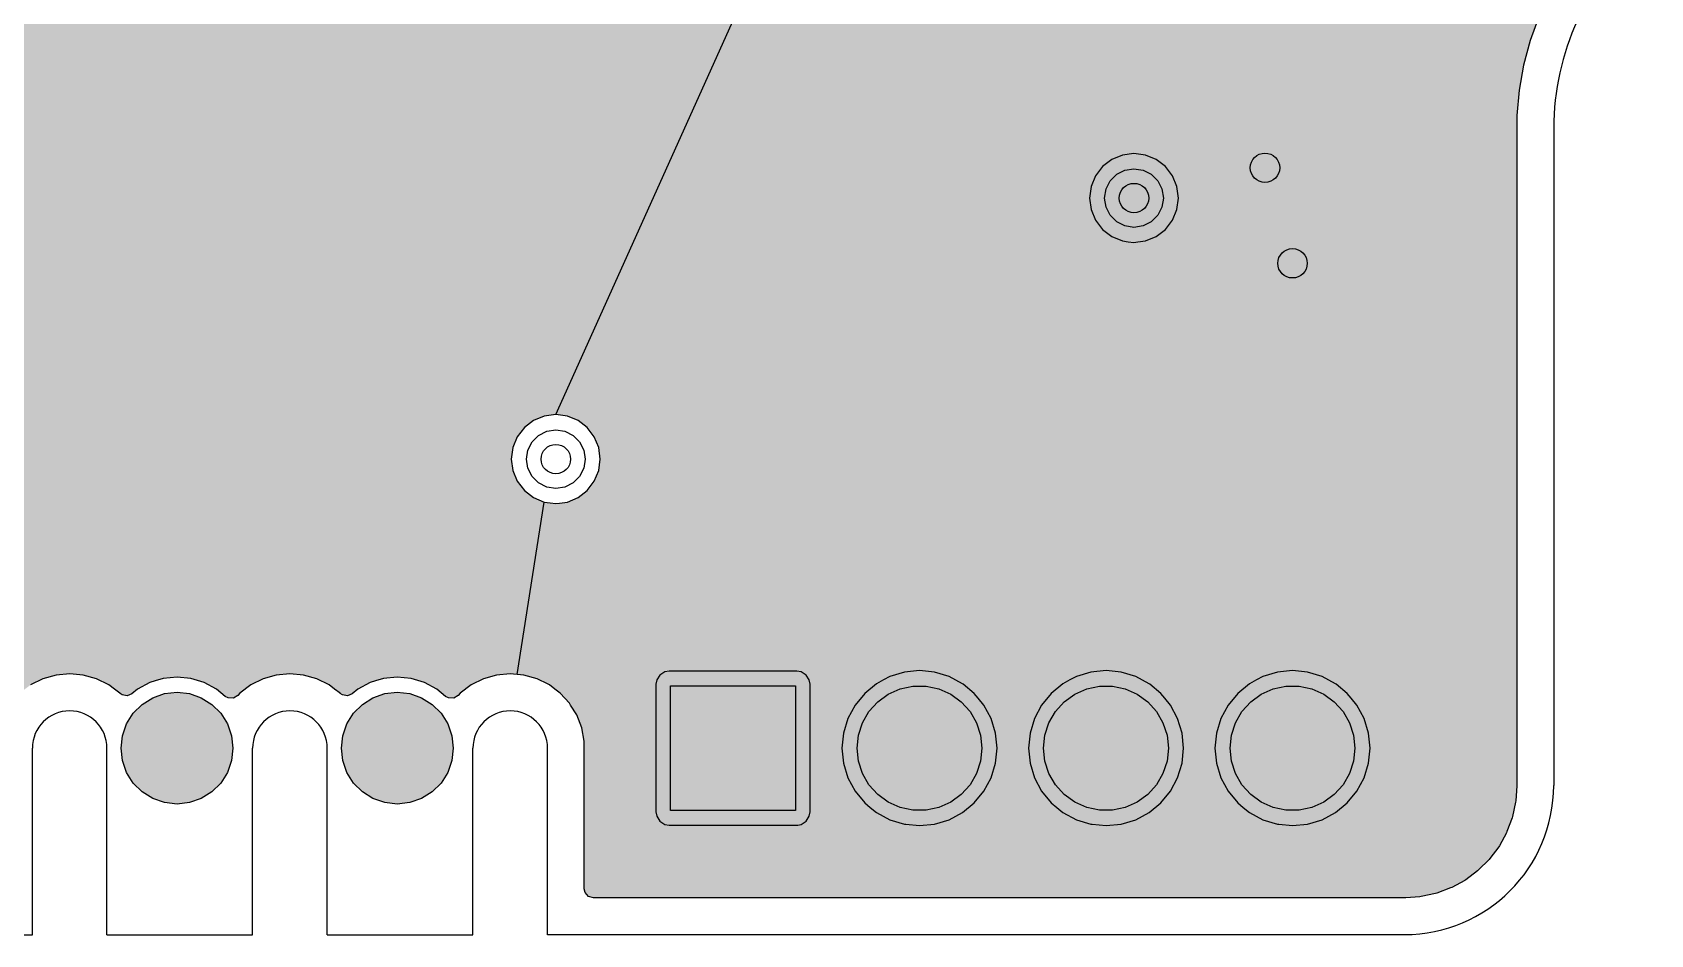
# Model space of a CAD drawing. Header units: millimetres. Extents: x -3894 to -3474, y -291 to 6.
# Drawn here: x -3808.82 to -3786.78, y -245.53 to -233.25 of the extents above; entities that cross this region are included whole.
import ezdxf

# ---------------------------------------------------------------- set-up
doc = ezdxf.new("R2010")
doc.units = ezdxf.units.MM
doc.layers.add('BLACK', color=7, linetype='Continuous')

msp = doc.modelspace()

# ---------------------------------------------------------------- hatches: boundary and pattern name
h = msp.add_hatch(color=256)
h.dxf.hatch_style = 1
h.paths.add_polyline_path([(-3797.908, -230.031), (-3800.851, -228.12), (-3800.755, -228.246), (-3800.694, -228.392), (-3800.676, -228.529), (-3800.673, -228.549), (-3800.694, -228.705), (-3800.755, -228.851), (-3800.851, -228.977), (-3800.976, -229.073), (-3801.122, -229.134), (-3801.227, -229.147), (-3801.279, -229.154), (-3801.357, -229.144), (-3801.436, -229.134), (-3801.582, -229.073), (-3801.707, -228.977), (-3801.804, -228.851), (-3801.864, -228.705), (-3801.864, -228.705), (-3801.885, -228.549), (-3801.864, -228.392), (-3801.864, -228.392), (-3801.804, -228.246), (-3801.707, -228.12), (-3801.582, -228.024), (-3801.436, -227.964), (-3801.436, -227.964), (-3801.279, -227.943), (-3801.122, -227.964), (-3801.122, -227.964), (-3800.976, -228.024), (-3800.851, -228.12), (-3800.361, -225.965), (-3817.313, -224.961), (-3816.273, -231.772), (-3816.2, -231.742), (-3816.2, -231.742), (-3816.043, -231.721), (-3815.886, -231.742), (-3815.886, -231.742), (-3815.74, -231.802), (-3815.615, -231.898), (-3815.519, -232.024), (-3815.458, -232.17), (-3815.437, -232.327), (-3815.458, -232.483), (-3815.476, -232.527), (-3815.519, -232.629), (-3815.615, -232.755), (-3815.74, -232.851), (-3815.886, -232.912), (-3815.991, -232.925), (-3816.043, -232.932), (-3816.121, -232.922), (-3816.2, -232.912), (-3816.346, -232.851), (-3816.471, -232.755), (-3816.568, -232.629), (-3816.628, -232.483), (-3816.628, -232.483), (-3816.649, -232.327), (-3816.628, -232.17), (-3816.628, -232.17), (-3816.568, -232.024), (-3816.471, -231.898), (-3816.346, -231.802), (-3816.273, -231.772), (-3828.971, -232.659), (-3828.884, -232.81), (-3828.781, -233.032), (-3828.737, -233.126), (-3828.619, -233.454), (-3828.529, -233.791), (-3828.469, -234.134), (-3828.444, -234.422), (-3828.439, -234.481), (-3828.439, -234.625), (-3828.439, -235.502), (-3828.439, -239.549), (-3828.439, -243.429), (-3828.439, -243.429), (-3828.439, -243.495), (-3828.439, -243.498), (-3828.438, -243.506), (-3828.424, -243.712), (-3828.421, -243.729), (-3828.379, -243.925), (-3828.374, -243.942), (-3828.303, -244.13), (-3828.296, -244.147), (-3828.2, -244.323), (-3828.2, -244.323), (-3828.19, -244.338), (-3828.07, -244.498), (-3828.058, -244.512), (-3827.916, -244.654), (-3827.903, -244.665), (-3827.742, -244.786), (-3827.727, -244.795), (-3827.551, -244.891), (-3827.535, -244.899), (-3827.451, -244.93), (-3827.347, -244.969), (-3827.33, -244.974), (-3827.134, -245.017), (-3827.116, -245.019), (-3826.912, -245.034), (-3826.903, -245.034), (-3826.849, -245.034), (-3826.841, -245.034), (-3826.833, -245.034), (-3821.446, -245.034), (-3821.394, -245.023), (-3821.341, -244.977), (-3821.322, -244.91), (-3821.322, -242.901), (-3821.322, -242.901), (-3821.287, -242.717), (-3821.22, -242.543), (-3821.121, -242.384), (-3821.121, -242.384), (-3820.995, -242.246), (-3820.846, -242.133), (-3820.679, -242.05), (-3820.679, -242.05), (-3820.499, -241.999), (-3820.313, -241.982), (-3820.127, -241.999), (-3820.127, -241.999), (-3819.947, -242.05), (-3819.78, -242.133), (-3819.704, -242.19), (-3819.62, -242.254), (-3819.598, -242.269), (-3819.529, -242.281), (-3819.465, -242.253), (-3819.388, -242.19), (-3819.221, -242.101), (-3819.147, -242.078), (-3819.04, -242.046), (-3818.851, -242.027), (-3818.662, -242.046), (-3818.662, -242.046), (-3818.662, -242.046), (-3818.481, -242.101), (-3818.314, -242.19), (-3818.194, -242.289), (-3818.153, -242.311), (-3818.083, -242.313), (-3818.023, -242.277), (-3817.995, -242.246), (-3817.846, -242.133), (-3817.679, -242.05), (-3817.679, -242.05), (-3817.499, -241.999), (-3817.313, -241.982), (-3817.127, -241.999), (-3817.127, -241.999), (-3816.947, -242.05), (-3816.78, -242.133), (-3816.704, -242.19), (-3816.62, -242.254), (-3816.598, -242.269), (-3816.529, -242.281), (-3816.465, -242.253), (-3816.388, -242.19), (-3816.221, -242.101), (-3816.147, -242.078), (-3816.04, -242.046), (-3815.851, -242.027), (-3815.662, -242.046), (-3815.662, -242.046), (-3815.662, -242.046), (-3815.481, -242.101), (-3815.314, -242.19), (-3815.194, -242.289), (-3815.153, -242.311), (-3815.083, -242.313), (-3815.023, -242.277), (-3814.995, -242.246), (-3814.846, -242.133), (-3814.679, -242.05), (-3814.679, -242.05), (-3814.499, -241.999), (-3814.313, -241.982), (-3814.127, -241.999), (-3814.127, -241.999), (-3813.947, -242.05), (-3813.78, -242.133), (-3813.704, -242.19), (-3813.62, -242.254), (-3813.598, -242.269), (-3813.529, -242.281), (-3813.465, -242.253), (-3813.388, -242.19), (-3813.221, -242.101), (-3813.147, -242.078), (-3813.04, -242.046), (-3812.851, -242.027), (-3812.662, -242.046), (-3812.662, -242.046), (-3812.662, -242.046), (-3812.481, -242.101), (-3812.314, -242.19), (-3812.194, -242.289), (-3812.153, -242.311), (-3812.083, -242.313), (-3812.023, -242.277), (-3811.995, -242.246), (-3811.846, -242.133), (-3811.679, -242.05), (-3811.679, -242.05), (-3811.499, -241.999), (-3811.313, -241.982), (-3811.127, -241.999), (-3811.127, -241.999), (-3810.947, -242.05), (-3810.78, -242.133), (-3810.704, -242.19), (-3810.62, -242.254), (-3810.598, -242.269), (-3810.529, -242.281), (-3810.465, -242.253), (-3810.388, -242.19), (-3810.221, -242.101), (-3810.147, -242.078), (-3810.04, -242.046), (-3809.851, -242.027), (-3809.662, -242.046), (-3809.662, -242.046), (-3809.662, -242.046), (-3809.481, -242.101), (-3809.314, -242.19), (-3809.194, -242.289), (-3809.153, -242.311), (-3809.083, -242.313), (-3809.023, -242.277), (-3808.995, -242.246), (-3808.846, -242.133), (-3808.679, -242.05), (-3808.679, -242.05), (-3808.499, -241.999), (-3808.313, -241.982), (-3808.127, -241.999), (-3808.127, -241.999), (-3807.947, -242.05), (-3807.78, -242.133), (-3807.704, -242.19), (-3807.62, -242.254), (-3807.598, -242.269), (-3807.529, -242.281), (-3807.465, -242.253), (-3807.388, -242.19), (-3807.221, -242.101), (-3807.147, -242.078), (-3807.04, -242.046), (-3806.851, -242.027), (-3806.662, -242.046), (-3806.662, -242.046), (-3806.662, -242.046), (-3806.481, -242.101), (-3806.314, -242.19), (-3806.194, -242.289), (-3806.153, -242.311), (-3806.083, -242.313), (-3806.023, -242.277), (-3805.995, -242.246), (-3805.846, -242.133), (-3805.679, -242.05), (-3805.679, -242.05), (-3805.499, -241.999), (-3805.313, -241.982), (-3805.127, -241.999), (-3805.127, -241.999), (-3804.947, -242.05), (-3804.78, -242.133), (-3804.704, -242.19), (-3804.62, -242.254), (-3804.598, -242.269), (-3804.529, -242.281), (-3804.465, -242.253), (-3804.388, -242.19), (-3804.221, -242.101), (-3804.147, -242.078), (-3804.04, -242.046), (-3803.851, -242.027), (-3803.662, -242.046), (-3803.662, -242.046), (-3803.662, -242.046), (-3803.481, -242.101), (-3803.314, -242.19), (-3803.194, -242.289), (-3803.153, -242.311), (-3803.083, -242.313), (-3803.023, -242.277), (-3802.995, -242.246), (-3802.846, -242.133), (-3802.679, -242.05), (-3802.679, -242.05), (-3802.499, -241.999), (-3802.313, -241.982), (-3802.22, -241.99), (-3801.849, -239.643), (-3801.995, -239.582), (-3802.12, -239.486), (-3802.217, -239.36), (-3802.277, -239.214), (-3802.277, -239.214), (-3802.298, -239.058), (-3802.277, -238.901), (-3802.277, -238.901), (-3802.217, -238.755), (-3802.12, -238.629), (-3801.995, -238.533), (-3801.849, -238.473), (-3801.849, -238.473), (-3801.692, -238.452)])
h = msp.add_hatch(color=256)
h.dxf.hatch_style = 1
h.paths.add_polyline_path([(-3788.602, -234.628), (-3788.602, -234.628), (-3788.602, -234.553), (-3788.602, -234.479), (-3788.602, -234.38), (-3788.572, -234.034), (-3788.512, -233.693), (-3788.512, -233.693), (-3788.423, -233.358), (-3788.306, -233.032), (-3788.16, -232.717), (-3787.988, -232.416), (-3787.988, -232.416), (-3787.791, -232.132), (-3787.57, -231.865), (-3787.326, -231.618), (-3787.326, -231.618), (-3787.25, -231.554), (-3787.25, -231.553), (-3787.226, -231.533), (-3787.226, -231.533), (-3787.194, -231.506), (-3787.193, -231.505), (-3786.782, -231.143), (-3794.785, -231.924), (-3794.652, -231.942), (-3794.652, -231.942), (-3794.506, -232.003), (-3794.38, -232.099), (-3794.284, -232.224), (-3794.224, -232.37), (-3794.205, -232.508), (-3794.203, -232.527), (-3794.224, -232.684), (-3794.284, -232.83), (-3794.38, -232.955), (-3794.506, -233.052), (-3794.652, -233.112), (-3794.756, -233.126), (-3794.809, -233.133), (-3794.887, -233.122), (-3794.965, -233.112), (-3795.111, -233.052), (-3795.237, -232.955), (-3795.333, -232.83), (-3795.341, -232.81), (-3795.394, -232.684), (-3795.394, -232.684), (-3795.414, -232.527), (-3795.394, -232.37), (-3795.394, -232.37), (-3795.333, -232.224), (-3795.237, -232.099), (-3795.111, -232.003), (-3794.965, -231.942), (-3794.965, -231.942), (-3797.908, -230.031), (-3801.692, -238.452), (-3801.535, -238.473), (-3801.535, -238.473), (-3801.389, -238.533), (-3801.264, -238.629), (-3801.168, -238.755), (-3801.107, -238.901), (-3801.086, -239.058), (-3801.107, -239.214), (-3801.168, -239.36), (-3801.264, -239.486), (-3801.389, -239.582), (-3801.535, -239.643), (-3801.64, -239.656), (-3801.692, -239.663), (-3801.77, -239.653), (-3801.849, -239.643), (-3802.22, -241.99), (-3802.127, -241.999), (-3802.127, -241.999), (-3801.947, -242.05), (-3801.78, -242.133), (-3801.705, -242.19), (-3801.631, -242.246), (-3801.505, -242.384), (-3801.505, -242.384), (-3801.49, -242.408), (-3801.406, -242.543), (-3801.339, -242.717), (-3801.305, -242.901), (-3801.305, -242.901), (-3801.305, -244.91), (-3801.293, -244.962), (-3801.248, -245.014), (-3801.181, -245.034), (-3790.138, -245.034), (-3790.129, -245.034), (-3789.925, -245.019), (-3789.907, -245.017), (-3789.711, -244.974), (-3789.694, -244.969), (-3789.506, -244.899), (-3789.49, -244.891), (-3789.314, -244.795), (-3789.299, -244.786), (-3789.138, -244.665), (-3789.125, -244.654), (-3788.983, -244.512), (-3788.971, -244.498), (-3788.851, -244.338), (-3788.841, -244.323), (-3788.745, -244.147), (-3788.738, -244.13), (-3788.667, -243.942), (-3788.662, -243.925), (-3788.62, -243.729), (-3788.617, -243.712), (-3788.603, -243.507), (-3788.602, -243.498)])
h = msp.add_hatch(color=256)
h.dxf.hatch_style = 1
h.paths.add_polyline_path([(-3790.809, -242.995), (-3790.828, -242.818), (-3790.883, -242.649), (-3790.971, -242.495), (-3791.09, -242.363), (-3791.234, -242.258), (-3791.396, -242.186), (-3791.57, -242.149), (-3791.748, -242.149), (-3791.922, -242.186), (-3792.084, -242.258), (-3792.228, -242.363), (-3792.347, -242.495), (-3792.436, -242.649), (-3792.49, -242.818), (-3792.509, -242.995), (-3792.49, -243.171), (-3792.436, -243.34), (-3792.347, -243.494), (-3792.228, -243.626), (-3792.084, -243.731), (-3791.922, -243.803), (-3791.748, -243.84), (-3791.57, -243.84), (-3791.396, -243.803), (-3791.234, -243.731), (-3791.09, -243.626), (-3790.971, -243.494), (-3790.883, -243.34), (-3790.828, -243.171)])
h.paths.add_polyline_path([(-3793.349, -242.995), (-3793.368, -242.818), (-3793.423, -242.649), (-3793.511, -242.495), (-3793.63, -242.363), (-3793.774, -242.258), (-3793.936, -242.186), (-3794.11, -242.149), (-3794.288, -242.149), (-3794.462, -242.186), (-3794.624, -242.258), (-3794.768, -242.363), (-3794.887, -242.495), (-3794.976, -242.649), (-3795.03, -242.818), (-3795.049, -242.995), (-3795.03, -243.171), (-3794.976, -243.34), (-3794.887, -243.494), (-3794.768, -243.626), (-3794.624, -243.731), (-3794.462, -243.803), (-3794.288, -243.84), (-3794.11, -243.84), (-3793.936, -243.803), (-3793.774, -243.731), (-3793.63, -243.626), (-3793.511, -243.494), (-3793.423, -243.34), (-3793.368, -243.171)])
h.paths.add_polyline_path([(-3795.889, -242.995), (-3795.908, -242.818), (-3795.963, -242.649), (-3796.051, -242.495), (-3796.17, -242.363), (-3796.314, -242.258), (-3796.476, -242.186), (-3796.65, -242.149), (-3796.828, -242.149), (-3797.002, -242.186), (-3797.164, -242.258), (-3797.308, -242.363), (-3797.427, -242.495), (-3797.516, -242.649), (-3797.57, -242.818), (-3797.589, -242.995), (-3797.57, -243.171), (-3797.516, -243.34), (-3797.427, -243.494), (-3797.308, -243.626), (-3797.164, -243.731), (-3797.002, -243.803), (-3796.828, -243.84), (-3796.65, -243.84), (-3796.476, -243.803), (-3796.314, -243.731), (-3796.17, -243.626), (-3796.051, -243.494), (-3795.963, -243.34), (-3795.908, -243.171)])
h.paths.add_polyline_path([(-3798.429, -242.145), (-3800.129, -242.145), (-3800.129, -243.845), (-3798.429, -243.845)])
h.paths.add_polyline_path([(-3803.108, -242.825), (-3803.165, -242.664), (-3803.255, -242.519), (-3803.376, -242.399), (-3803.52, -242.308), (-3803.681, -242.252), (-3803.851, -242.233), (-3804.021, -242.252), (-3804.182, -242.308), (-3804.326, -242.399), (-3804.447, -242.519), (-3804.538, -242.664), (-3804.594, -242.825), (-3804.613, -242.995), (-3804.594, -243.164), (-3804.538, -243.325), (-3804.447, -243.47), (-3804.326, -243.59), (-3804.182, -243.681), (-3804.021, -243.737), (-3803.851, -243.757), (-3803.681, -243.737), (-3803.52, -243.681), (-3803.376, -243.59), (-3803.255, -243.47), (-3803.165, -243.325), (-3803.108, -243.164), (-3803.089, -242.995)])
h.paths.add_polyline_path([(-3806.089, -242.995), (-3806.108, -242.825), (-3806.165, -242.664), (-3806.255, -242.519), (-3806.376, -242.399), (-3806.52, -242.308), (-3806.681, -242.252), (-3806.851, -242.233), (-3807.021, -242.252), (-3807.182, -242.308), (-3807.326, -242.399), (-3807.447, -242.519), (-3807.538, -242.664), (-3807.594, -242.825), (-3807.613, -242.995), (-3807.594, -243.164), (-3807.538, -243.325), (-3807.447, -243.47), (-3807.326, -243.59), (-3807.182, -243.681), (-3807.021, -243.737), (-3806.851, -243.757), (-3806.681, -243.737), (-3806.52, -243.681), (-3806.376, -243.59), (-3806.255, -243.47), (-3806.165, -243.325), (-3806.108, -243.164)])
h.paths.add_polyline_path([(-3809.089, -242.995), (-3809.108, -242.825), (-3809.165, -242.664), (-3809.255, -242.519), (-3809.376, -242.399), (-3809.52, -242.308), (-3809.681, -242.252), (-3809.851, -242.233), (-3810.021, -242.252), (-3810.182, -242.308), (-3810.326, -242.399), (-3810.447, -242.519), (-3810.538, -242.664), (-3810.594, -242.825), (-3810.613, -242.995), (-3810.594, -243.164), (-3810.538, -243.325), (-3810.447, -243.47), (-3810.326, -243.59), (-3810.182, -243.681), (-3810.021, -243.737), (-3809.851, -243.757), (-3809.681, -243.737), (-3809.52, -243.681), (-3809.376, -243.59), (-3809.255, -243.47), (-3809.165, -243.325), (-3809.108, -243.164)])
h.paths.add_polyline_path([(-3812.089, -242.995), (-3812.108, -242.825), (-3812.165, -242.664), (-3812.255, -242.519), (-3812.376, -242.399), (-3812.52, -242.308), (-3812.681, -242.252), (-3812.851, -242.233), (-3813.021, -242.252), (-3813.182, -242.308), (-3813.326, -242.399), (-3813.447, -242.519), (-3813.538, -242.664), (-3813.594, -242.825), (-3813.613, -242.995), (-3813.594, -243.164), (-3813.538, -243.325), (-3813.447, -243.47), (-3813.326, -243.59), (-3813.182, -243.681), (-3813.021, -243.737), (-3812.851, -243.757), (-3812.681, -243.737), (-3812.52, -243.681), (-3812.376, -243.59), (-3812.255, -243.47), (-3812.165, -243.325), (-3812.108, -243.164)])
h.paths.add_polyline_path([(-3815.089, -242.995), (-3815.108, -242.825), (-3815.165, -242.664), (-3815.255, -242.519), (-3815.376, -242.399), (-3815.52, -242.308), (-3815.681, -242.252), (-3815.851, -242.233), (-3816.021, -242.252), (-3816.182, -242.308), (-3816.326, -242.399), (-3816.447, -242.519), (-3816.538, -242.664), (-3816.594, -242.825), (-3816.613, -242.995), (-3816.594, -243.164), (-3816.538, -243.325), (-3816.447, -243.47), (-3816.326, -243.59), (-3816.182, -243.681), (-3816.021, -243.737), (-3815.851, -243.757), (-3815.681, -243.737), (-3815.52, -243.681), (-3815.376, -243.59), (-3815.255, -243.47), (-3815.165, -243.325), (-3815.108, -243.164)])
h.paths.add_polyline_path([(-3818.089, -242.995), (-3818.108, -242.825), (-3818.165, -242.664), (-3818.255, -242.519), (-3818.376, -242.399), (-3818.52, -242.308), (-3818.681, -242.252), (-3818.851, -242.233), (-3819.021, -242.252), (-3819.182, -242.308), (-3819.326, -242.399), (-3819.447, -242.519), (-3819.538, -242.664), (-3819.594, -242.825), (-3819.613, -242.995), (-3819.594, -243.164), (-3819.538, -243.325), (-3819.447, -243.47), (-3819.326, -243.59), (-3819.182, -243.681), (-3819.021, -243.737), (-3818.851, -243.757), (-3818.681, -243.737), (-3818.52, -243.681), (-3818.376, -243.59), (-3818.255, -243.47), (-3818.165, -243.325), (-3818.108, -243.164)])

# ---------------------------------------------------------------- linework, layer by layer
for p, q in [((-3801.692, -238.452), (-3797.908, -230.031)), ((-3802.22, -241.99), (-3801.849, -239.643))]:
    msp.add_line(p, q)
at = {"layer": 'BLACK', "linetype": 'Continuous'}
for p, q in [((-3788.306, -233.032), (-3788.423, -233.358)), ((-3788.423, -233.358), (-3788.512, -233.693)), ((-3788.423, -233.358), (-3788.423, -233.358)), ((-3788.512, -233.693), (-3788.572, -234.034)), ((-3788.512, -233.693), (-3788.512, -233.693)), ((-3788.572, -234.034), (-3788.602, -234.38)), ((-3788.572, -234.034), (-3788.572, -234.034)), ((-3788.602, -234.38), (-3788.602, -234.479)), ((-3788.602, -234.479), (-3788.602, -234.479)), ((-3788.602, -234.479), (-3788.602, -234.553)), ((-3788.602, -234.553), (-3788.602, -234.628)), ((-3788.602, -234.628), (-3788.602, -234.628)), ((-3788.602, -234.628), (-3788.602, -243.498)), ((-3788.102, -234.553), (-3788.102, -243.503)), ((-3793.975, -234.917), (-3794.121, -234.977)), ((-3793.818, -234.896), (-3793.975, -234.917)), ((-3793.975, -234.917), (-3793.975, -234.917)), ((-3793.661, -234.917), (-3793.818, -234.896)), ((-3793.818, -234.896), (-3793.818, -234.896)), ((-3793.515, -234.977), (-3793.661, -234.917)), ((-3793.661, -234.917), (-3793.661, -234.917)), ((-3794.246, -235.073), (-3794.343, -235.199)), ((-3794.121, -234.977), (-3794.246, -235.073)), ((-3794.053, -235.178), (-3793.942, -235.121)), ((-3793.942, -235.121), (-3793.818, -235.102)), ((-3793.818, -235.102), (-3793.694, -235.121)), ((-3793.694, -235.121), (-3793.583, -235.178)), ((-3793.39, -235.073), (-3793.515, -234.977)), ((-3793.294, -235.199), (-3793.39, -235.073)), ((-3794.403, -235.345), (-3794.424, -235.502)), ((-3794.343, -235.199), (-3794.403, -235.345)), ((-3794.403, -235.345), (-3794.403, -235.345)), ((-3794.218, -235.502), (-3794.198, -235.378)), ((-3794.198, -235.378), (-3794.142, -235.266)), ((-3794.142, -235.266), (-3794.053, -235.178)), ((-3793.583, -235.178), (-3793.494, -235.266)), ((-3793.494, -235.266), (-3793.438, -235.378)), ((-3793.438, -235.378), (-3793.418, -235.502)), ((-3793.233, -235.345), (-3793.294, -235.199)), ((-3793.212, -235.502), (-3793.233, -235.345)), ((-3794.424, -235.502), (-3794.403, -235.658)), ((-3794.424, -235.502), (-3794.424, -235.502)), ((-3794.198, -235.625), (-3794.218, -235.502)), ((-3793.418, -235.502), (-3793.438, -235.625)), ((-3793.233, -235.658), (-3793.212, -235.502)), ((-3794.403, -235.658), (-3794.403, -235.658)), ((-3794.403, -235.658), (-3794.343, -235.804)), ((-3794.343, -235.804), (-3794.246, -235.93)), ((-3794.142, -235.737), (-3794.198, -235.625)), ((-3794.053, -235.825), (-3794.142, -235.737)), ((-3793.494, -235.737), (-3793.583, -235.825)), ((-3793.438, -235.625), (-3793.494, -235.737)), ((-3793.39, -235.93), (-3793.294, -235.804)), ((-3793.294, -235.804), (-3793.233, -235.658)), ((-3794.246, -235.93), (-3794.121, -236.026)), ((-3794.121, -236.026), (-3793.975, -236.087)), ((-3793.942, -235.882), (-3794.053, -235.825)), ((-3793.818, -235.902), (-3793.942, -235.882)), ((-3793.694, -235.882), (-3793.818, -235.902)), ((-3793.583, -235.825), (-3793.694, -235.882)), ((-3793.661, -236.087), (-3793.515, -236.026)), ((-3793.515, -236.026), (-3793.39, -235.93)), ((-3793.975, -236.087), (-3793.896, -236.097)), ((-3793.896, -236.097), (-3793.818, -236.107)), ((-3793.818, -236.107), (-3793.766, -236.1)), ((-3793.818, -236.107), (-3793.818, -236.107)), ((-3793.818, -236.107), (-3793.818, -236.107)), ((-3793.766, -236.1), (-3793.661, -236.087)), ((-3801.692, -238.452), (-3801.849, -238.473)), ((-3801.535, -238.473), (-3801.692, -238.452)), ((-3801.692, -238.452), (-3801.692, -238.452)), ((-3802.12, -238.629), (-3802.217, -238.755)), ((-3801.995, -238.533), (-3802.12, -238.629)), ((-3801.849, -238.473), (-3801.995, -238.533)), ((-3801.927, -238.734), (-3801.816, -238.677)), ((-3801.849, -238.473), (-3801.849, -238.473)), ((-3801.816, -238.677), (-3801.692, -238.658)), ((-3801.692, -238.658), (-3801.568, -238.677)), ((-3801.568, -238.677), (-3801.457, -238.734)), ((-3801.389, -238.533), (-3801.535, -238.473)), ((-3801.535, -238.473), (-3801.535, -238.473)), ((-3801.264, -238.629), (-3801.389, -238.533)), ((-3801.168, -238.755), (-3801.264, -238.629)), ((-3802.277, -238.901), (-3802.298, -239.058)), ((-3802.217, -238.755), (-3802.277, -238.901)), ((-3802.277, -238.901), (-3802.277, -238.901)), ((-3802.072, -238.934), (-3802.016, -238.822)), ((-3802.016, -238.822), (-3801.927, -238.734)), ((-3801.457, -238.734), (-3801.368, -238.822)), ((-3801.368, -238.822), (-3801.312, -238.934)), ((-3801.107, -238.901), (-3801.168, -238.755)), ((-3801.086, -239.058), (-3801.107, -238.901)), ((-3802.298, -239.058), (-3802.277, -239.214)), ((-3802.298, -239.058), (-3802.298, -239.058)), ((-3802.092, -239.058), (-3802.072, -238.934)), ((-3802.072, -239.181), (-3802.092, -239.058)), ((-3801.312, -238.934), (-3801.292, -239.058)), ((-3801.292, -239.058), (-3801.312, -239.181)), ((-3801.107, -239.214), (-3801.086, -239.058)), ((-3802.277, -239.214), (-3802.277, -239.214)), ((-3802.277, -239.214), (-3802.217, -239.36)), ((-3802.016, -239.293), (-3802.072, -239.181)), ((-3801.927, -239.381), (-3802.016, -239.293)), ((-3801.368, -239.293), (-3801.457, -239.381)), ((-3801.312, -239.181), (-3801.368, -239.293)), ((-3801.168, -239.36), (-3801.107, -239.214)), ((-3802.217, -239.36), (-3802.12, -239.486)), ((-3802.12, -239.486), (-3801.995, -239.582)), ((-3801.816, -239.438), (-3801.927, -239.381)), ((-3801.692, -239.458), (-3801.816, -239.438)), ((-3801.568, -239.438), (-3801.692, -239.458)), ((-3801.457, -239.381), (-3801.568, -239.438)), ((-3801.389, -239.582), (-3801.264, -239.486)), ((-3801.264, -239.486), (-3801.168, -239.36)), ((-3801.995, -239.582), (-3801.849, -239.643)), ((-3801.849, -239.643), (-3801.77, -239.653)), ((-3801.77, -239.653), (-3801.692, -239.663)), ((-3801.692, -239.663), (-3801.64, -239.656)), ((-3801.692, -239.663), (-3801.692, -239.663)), ((-3801.692, -239.663), (-3801.692, -239.663)), ((-3801.64, -239.656), (-3801.535, -239.643)), ((-3801.535, -239.643), (-3801.389, -239.582)), ((-3808.313, -241.982), (-3808.499, -241.999)), ((-3808.127, -241.999), (-3808.313, -241.982)), ((-3808.313, -241.982), (-3808.313, -241.982)), ((-3805.313, -241.982), (-3805.499, -241.999)), ((-3805.127, -241.999), (-3805.313, -241.982)), ((-3805.313, -241.982), (-3805.313, -241.982)), ((-3802.313, -241.982), (-3802.499, -241.999)), ((-3802.127, -241.999), (-3802.313, -241.982)), ((-3802.313, -241.982), (-3802.313, -241.982)), ((-3800.207, -241.956), (-3800.274, -242)), ((-3800.149, -241.944), (-3800.207, -241.956)), ((-3800.207, -241.956), (-3800.207, -241.956)), ((-3798.409, -241.944), (-3800.149, -241.944)), ((-3800.149, -241.944), (-3800.149, -241.944)), ((-3798.351, -241.956), (-3798.409, -241.944)), ((-3798.409, -241.944), (-3798.409, -241.944)), ((-3798.284, -242), (-3798.351, -241.956)), ((-3798.351, -241.956), (-3798.351, -241.956)), ((-3796.945, -241.959), (-3797.143, -242.019)), ((-3796.739, -241.939), (-3796.945, -241.959)), ((-3796.533, -241.959), (-3796.739, -241.939)), ((-3796.335, -242.019), (-3796.533, -241.959)), ((-3796.533, -241.959), (-3796.533, -241.959)), ((-3796.533, -241.959), (-3796.533, -241.959)), ((-3794.405, -241.959), (-3794.603, -242.019)), ((-3794.199, -241.939), (-3794.405, -241.959)), ((-3793.993, -241.959), (-3794.199, -241.939)), ((-3793.795, -242.019), (-3793.993, -241.959)), ((-3793.993, -241.959), (-3793.993, -241.959)), ((-3793.993, -241.959), (-3793.993, -241.959)), ((-3791.865, -241.959), (-3792.063, -242.019)), ((-3791.659, -241.939), (-3791.865, -241.959)), ((-3791.453, -241.959), (-3791.659, -241.939)), ((-3791.255, -242.019), (-3791.453, -241.959)), ((-3791.453, -241.959), (-3791.453, -241.959)), ((-3791.453, -241.959), (-3791.453, -241.959)), ((-3808.679, -242.05), (-3808.846, -242.133)), ((-3808.499, -241.999), (-3808.679, -242.05)), ((-3808.679, -242.05), (-3808.679, -242.05)), ((-3807.947, -242.05), (-3808.127, -241.999)), ((-3808.127, -241.999), (-3808.127, -241.999)), ((-3807.78, -242.133), (-3807.947, -242.05)), ((-3807.704, -242.19), (-3807.78, -242.133)), ((-3807.78, -242.133), (-3807.78, -242.133)), ((-3807.631, -242.246), (-3807.704, -242.19)), ((-3807.388, -242.19), (-3807.465, -242.253)), ((-3807.221, -242.101), (-3807.388, -242.19)), ((-3807.388, -242.19), (-3807.388, -242.19)), ((-3807.147, -242.078), (-3807.221, -242.101)), ((-3807.221, -242.101), (-3807.221, -242.101)), ((-3807.221, -242.101), (-3807.221, -242.101)), ((-3807.221, -242.101), (-3807.221, -242.101)), ((-3807.04, -242.046), (-3807.147, -242.078)), ((-3806.851, -242.027), (-3807.04, -242.046)), ((-3806.662, -242.046), (-3806.851, -242.027)), ((-3806.481, -242.101), (-3806.662, -242.046)), ((-3806.662, -242.046), (-3806.662, -242.046)), ((-3806.662, -242.046), (-3806.662, -242.046)), ((-3806.314, -242.19), (-3806.481, -242.101)), ((-3806.481, -242.101), (-3806.481, -242.101)), ((-3806.481, -242.101), (-3806.481, -242.101)), ((-3806.481, -242.101), (-3806.481, -242.101)), ((-3806.194, -242.289), (-3806.314, -242.19)), ((-3806.314, -242.19), (-3806.314, -242.19)), ((-3805.846, -242.133), (-3805.995, -242.246)), ((-3805.679, -242.05), (-3805.846, -242.133)), ((-3805.499, -241.999), (-3805.679, -242.05)), ((-3805.679, -242.05), (-3805.679, -242.05)), ((-3804.947, -242.05), (-3805.127, -241.999)), ((-3805.127, -241.999), (-3805.127, -241.999)), ((-3804.78, -242.133), (-3804.947, -242.05)), ((-3804.704, -242.19), (-3804.78, -242.133)), ((-3804.78, -242.133), (-3804.78, -242.133)), ((-3804.631, -242.246), (-3804.704, -242.19)), ((-3804.388, -242.19), (-3804.465, -242.253)), ((-3804.221, -242.101), (-3804.388, -242.19)), ((-3804.388, -242.19), (-3804.388, -242.19)), ((-3804.147, -242.078), (-3804.221, -242.101)), ((-3804.221, -242.101), (-3804.221, -242.101)), ((-3804.221, -242.101), (-3804.221, -242.101)), ((-3804.221, -242.101), (-3804.221, -242.101)), ((-3804.04, -242.046), (-3804.147, -242.078)), ((-3803.851, -242.027), (-3804.04, -242.046)), ((-3803.662, -242.046), (-3803.851, -242.027)), ((-3803.481, -242.101), (-3803.662, -242.046)), ((-3803.662, -242.046), (-3803.662, -242.046)), ((-3803.662, -242.046), (-3803.662, -242.046)), ((-3803.314, -242.19), (-3803.481, -242.101)), ((-3803.481, -242.101), (-3803.481, -242.101)), ((-3803.481, -242.101), (-3803.481, -242.101)), ((-3803.481, -242.101), (-3803.481, -242.101)), ((-3803.194, -242.289), (-3803.314, -242.19)), ((-3803.314, -242.19), (-3803.314, -242.19)), ((-3802.846, -242.133), (-3802.995, -242.246)), ((-3802.679, -242.05), (-3802.846, -242.133)), ((-3802.499, -241.999), (-3802.679, -242.05)), ((-3802.679, -242.05), (-3802.679, -242.05)), ((-3801.947, -242.05), (-3802.127, -241.999)), ((-3802.127, -241.999), (-3802.127, -241.999)), ((-3801.797, -242.125), (-3801.947, -242.05)), ((-3801.78, -242.133), (-3801.797, -242.125)), ((-3801.705, -242.19), (-3801.78, -242.133)), ((-3801.78, -242.133), (-3801.78, -242.133)), ((-3801.631, -242.246), (-3801.705, -242.19)), ((-3800.318, -242.066), (-3800.33, -242.125)), ((-3800.33, -242.125), (-3800.33, -243.864)), ((-3800.274, -242), (-3800.318, -242.066)), ((-3800.318, -242.066), (-3800.318, -242.066)), ((-3800.129, -243.845), (-3800.129, -242.145)), ((-3800.129, -242.145), (-3798.429, -242.145)), ((-3798.429, -242.145), (-3798.429, -243.845)), ((-3798.24, -242.066), (-3798.284, -242)), ((-3798.229, -242.125), (-3798.24, -242.066)), ((-3798.24, -242.066), (-3798.24, -242.066)), ((-3798.229, -242.995), (-3798.229, -242.125)), ((-3798.229, -242.125), (-3798.229, -242.125)), ((-3797.326, -242.117), (-3797.485, -242.248)), ((-3797.231, -242.066), (-3797.326, -242.117)), ((-3797.326, -242.117), (-3797.326, -242.117)), ((-3797.326, -242.117), (-3797.326, -242.117)), ((-3797.143, -242.019), (-3797.231, -242.066)), ((-3797.164, -242.258), (-3797.002, -242.186)), ((-3797.002, -242.186), (-3796.828, -242.149)), ((-3796.828, -242.149), (-3796.65, -242.149)), ((-3796.65, -242.149), (-3796.476, -242.186)), ((-3796.476, -242.186), (-3796.314, -242.258)), ((-3796.153, -242.117), (-3796.335, -242.019)), ((-3796.143, -242.125), (-3796.153, -242.117)), ((-3795.993, -242.248), (-3796.143, -242.125)), ((-3794.786, -242.117), (-3794.945, -242.248)), ((-3794.691, -242.066), (-3794.786, -242.117)), ((-3794.786, -242.117), (-3794.786, -242.117)), ((-3794.786, -242.117), (-3794.786, -242.117)), ((-3794.603, -242.019), (-3794.691, -242.066)), ((-3794.624, -242.258), (-3794.462, -242.186)), ((-3794.462, -242.186), (-3794.288, -242.149)), ((-3794.288, -242.149), (-3794.11, -242.149)), ((-3794.11, -242.149), (-3793.936, -242.186)), ((-3793.936, -242.186), (-3793.774, -242.258)), ((-3793.613, -242.117), (-3793.795, -242.019)), ((-3793.603, -242.125), (-3793.613, -242.117)), ((-3793.453, -242.248), (-3793.603, -242.125)), ((-3792.246, -242.117), (-3792.405, -242.248)), ((-3792.151, -242.066), (-3792.246, -242.117)), ((-3792.246, -242.117), (-3792.246, -242.117)), ((-3792.246, -242.117), (-3792.246, -242.117)), ((-3792.063, -242.019), (-3792.151, -242.066)), ((-3792.084, -242.258), (-3791.922, -242.186)), ((-3791.922, -242.186), (-3791.748, -242.149)), ((-3791.748, -242.149), (-3791.57, -242.149)), ((-3791.57, -242.149), (-3791.396, -242.186)), ((-3791.396, -242.186), (-3791.234, -242.258)), ((-3791.073, -242.117), (-3791.255, -242.019)), ((-3791.063, -242.125), (-3791.073, -242.117)), ((-3790.913, -242.248), (-3791.063, -242.125)), ((-3807.627, -242.249), (-3807.631, -242.246)), ((-3807.598, -242.269), (-3807.627, -242.249)), ((-3807.529, -242.281), (-3807.598, -242.269)), ((-3807.465, -242.253), (-3807.529, -242.281)), ((-3807.447, -242.519), (-3807.326, -242.399)), ((-3807.326, -242.399), (-3807.182, -242.308)), ((-3807.182, -242.308), (-3807.021, -242.252)), ((-3807.021, -242.252), (-3806.851, -242.233)), ((-3806.851, -242.233), (-3806.681, -242.252)), ((-3806.681, -242.252), (-3806.52, -242.308)), ((-3806.52, -242.308), (-3806.376, -242.399)), ((-3806.376, -242.399), (-3806.255, -242.519)), ((-3806.153, -242.311), (-3806.194, -242.289)), ((-3806.083, -242.313), (-3806.153, -242.311)), ((-3806.023, -242.277), (-3806.083, -242.313)), ((-3805.995, -242.246), (-3806.023, -242.277)), ((-3804.627, -242.249), (-3804.631, -242.246)), ((-3804.598, -242.269), (-3804.627, -242.249)), ((-3804.529, -242.281), (-3804.598, -242.269)), ((-3804.465, -242.253), (-3804.529, -242.281)), ((-3804.447, -242.519), (-3804.326, -242.399)), ((-3804.326, -242.399), (-3804.182, -242.308)), ((-3804.182, -242.308), (-3804.021, -242.252)), ((-3804.021, -242.252), (-3803.851, -242.233)), ((-3803.851, -242.233), (-3803.681, -242.252)), ((-3803.681, -242.252), (-3803.52, -242.308)), ((-3803.52, -242.308), (-3803.376, -242.399)), ((-3803.376, -242.399), (-3803.255, -242.519)), ((-3803.153, -242.311), (-3803.194, -242.289)), ((-3803.083, -242.313), (-3803.153, -242.311)), ((-3803.023, -242.277), (-3803.083, -242.313)), ((-3802.995, -242.246), (-3803.023, -242.277)), ((-3801.505, -242.384), (-3801.631, -242.246)), ((-3801.49, -242.408), (-3801.505, -242.384)), ((-3801.505, -242.384), (-3801.505, -242.384)), ((-3801.406, -242.543), (-3801.49, -242.408)), ((-3797.617, -242.408), (-3797.714, -242.591)), ((-3797.485, -242.248), (-3797.617, -242.408)), ((-3797.427, -242.495), (-3797.308, -242.363)), ((-3797.308, -242.363), (-3797.164, -242.258)), ((-3796.314, -242.258), (-3796.17, -242.363)), ((-3796.17, -242.363), (-3796.051, -242.495)), ((-3795.939, -242.313), (-3795.993, -242.248)), ((-3795.861, -242.408), (-3795.939, -242.313)), ((-3795.764, -242.591), (-3795.861, -242.408)), ((-3795.077, -242.408), (-3795.174, -242.591)), ((-3794.945, -242.248), (-3795.077, -242.408)), ((-3794.887, -242.495), (-3794.768, -242.363)), ((-3794.768, -242.363), (-3794.624, -242.258)), ((-3793.774, -242.258), (-3793.63, -242.363)), ((-3793.63, -242.363), (-3793.511, -242.495)), ((-3793.399, -242.313), (-3793.453, -242.248)), ((-3793.321, -242.408), (-3793.399, -242.313)), ((-3793.224, -242.591), (-3793.321, -242.408)), ((-3792.537, -242.408), (-3792.634, -242.591)), ((-3792.405, -242.248), (-3792.537, -242.408)), ((-3792.347, -242.495), (-3792.228, -242.363)), ((-3792.228, -242.363), (-3792.084, -242.258)), ((-3791.234, -242.258), (-3791.09, -242.363)), ((-3791.09, -242.363), (-3790.971, -242.495)), ((-3790.859, -242.313), (-3790.913, -242.248)), ((-3790.781, -242.408), (-3790.859, -242.313)), ((-3790.684, -242.591), (-3790.781, -242.408)), ((-3807.538, -242.664), (-3807.447, -242.519)), ((-3806.255, -242.519), (-3806.165, -242.664)), ((-3804.538, -242.664), (-3804.447, -242.519)), ((-3803.255, -242.519), (-3803.165, -242.664)), ((-3801.339, -242.717), (-3801.406, -242.543)), ((-3797.714, -242.591), (-3797.774, -242.789)), ((-3797.57, -242.818), (-3797.516, -242.649)), ((-3797.516, -242.649), (-3797.427, -242.495)), ((-3796.051, -242.495), (-3795.963, -242.649)), ((-3795.963, -242.649), (-3795.908, -242.818)), ((-3795.704, -242.789), (-3795.764, -242.591)), ((-3795.174, -242.591), (-3795.234, -242.789)), ((-3795.03, -242.818), (-3794.976, -242.649)), ((-3794.976, -242.649), (-3794.887, -242.495)), ((-3793.511, -242.495), (-3793.423, -242.649)), ((-3793.423, -242.649), (-3793.368, -242.818)), ((-3793.164, -242.789), (-3793.224, -242.591)), ((-3792.634, -242.591), (-3792.694, -242.789)), ((-3792.49, -242.818), (-3792.436, -242.649)), ((-3792.436, -242.649), (-3792.347, -242.495)), ((-3790.971, -242.495), (-3790.883, -242.649)), ((-3790.883, -242.649), (-3790.828, -242.818)), ((-3790.624, -242.789), (-3790.684, -242.591)), ((-3807.613, -242.995), (-3807.594, -242.825)), ((-3807.594, -242.825), (-3807.538, -242.664)), ((-3806.165, -242.664), (-3806.108, -242.825)), ((-3806.108, -242.825), (-3806.089, -242.995)), ((-3804.613, -242.995), (-3804.594, -242.825)), ((-3804.594, -242.825), (-3804.538, -242.664)), ((-3803.165, -242.664), (-3803.108, -242.825)), ((-3803.108, -242.825), (-3803.089, -242.995)), ((-3801.305, -242.901), (-3801.339, -242.717)), ((-3797.774, -242.789), (-3797.795, -242.995)), ((-3797.589, -242.995), (-3797.57, -242.818)), ((-3795.908, -242.818), (-3795.889, -242.995)), ((-3795.683, -242.995), (-3795.704, -242.789)), ((-3795.234, -242.789), (-3795.255, -242.995)), ((-3795.049, -242.995), (-3795.03, -242.818)), ((-3793.368, -242.818), (-3793.349, -242.995)), ((-3793.143, -242.995), (-3793.164, -242.789)), ((-3792.694, -242.789), (-3792.715, -242.995)), ((-3792.509, -242.995), (-3792.49, -242.818)), ((-3790.828, -242.818), (-3790.809, -242.995)), ((-3790.603, -242.995), (-3790.624, -242.789)), ((-3808.821, -245.535), (-3808.821, -242.995)), ((-3807.805, -245.535), (-3807.805, -242.995)), ((-3807.594, -243.164), (-3807.613, -242.995)), ((-3806.089, -242.995), (-3806.108, -243.164)), ((-3805.821, -245.535), (-3805.821, -242.995)), ((-3804.805, -245.535), (-3804.805, -242.995)), ((-3804.594, -243.164), (-3804.613, -242.995)), ((-3803.089, -242.995), (-3803.108, -243.164)), ((-3802.821, -245.535), (-3802.821, -242.995)), ((-3801.805, -245.535), (-3801.805, -242.995)), ((-3801.305, -244.91), (-3801.305, -242.901)), ((-3801.305, -242.901), (-3801.305, -242.901)), ((-3798.229, -243.864), (-3798.229, -242.995)), ((-3797.795, -242.995), (-3797.774, -243.2)), ((-3797.57, -243.171), (-3797.589, -242.995)), ((-3795.889, -242.995), (-3795.908, -243.171)), ((-3795.704, -243.2), (-3795.683, -242.995)), ((-3795.255, -242.995), (-3795.234, -243.2)), ((-3795.03, -243.171), (-3795.049, -242.995)), ((-3793.349, -242.995), (-3793.368, -243.171)), ((-3793.164, -243.2), (-3793.143, -242.995)), ((-3792.715, -242.995), (-3792.694, -243.2)), ((-3792.49, -243.171), (-3792.509, -242.995)), ((-3790.809, -242.995), (-3790.828, -243.171)), ((-3790.624, -243.2), (-3790.603, -242.995)), ((-3807.538, -243.325), (-3807.594, -243.164)), ((-3806.108, -243.164), (-3806.165, -243.325)), ((-3804.538, -243.325), (-3804.594, -243.164)), ((-3803.108, -243.164), (-3803.165, -243.325)), ((-3797.774, -243.2), (-3797.774, -243.2)), ((-3797.774, -243.2), (-3797.714, -243.399)), ((-3797.516, -243.34), (-3797.57, -243.171)), ((-3795.908, -243.171), (-3795.963, -243.34)), ((-3795.764, -243.399), (-3795.704, -243.2)), ((-3795.234, -243.2), (-3795.234, -243.2)), ((-3795.234, -243.2), (-3795.174, -243.399)), ((-3794.976, -243.34), (-3795.03, -243.171)), ((-3793.368, -243.171), (-3793.423, -243.34)), ((-3793.224, -243.399), (-3793.164, -243.2)), ((-3792.694, -243.2), (-3792.694, -243.2)), ((-3792.694, -243.2), (-3792.634, -243.399)), ((-3792.436, -243.34), (-3792.49, -243.171)), ((-3790.828, -243.171), (-3790.883, -243.34)), ((-3790.684, -243.399), (-3790.624, -243.2)), ((-3807.447, -243.47), (-3807.538, -243.325)), ((-3807.326, -243.59), (-3807.447, -243.47)), ((-3806.255, -243.47), (-3806.376, -243.59)), ((-3806.165, -243.325), (-3806.255, -243.47)), ((-3804.447, -243.47), (-3804.538, -243.325)), ((-3804.326, -243.59), (-3804.447, -243.47)), ((-3803.255, -243.47), (-3803.376, -243.59)), ((-3803.165, -243.325), (-3803.255, -243.47)), ((-3797.714, -243.399), (-3797.617, -243.581)), ((-3797.427, -243.494), (-3797.516, -243.34)), ((-3797.308, -243.626), (-3797.427, -243.494)), ((-3796.051, -243.494), (-3796.17, -243.626)), ((-3795.963, -243.34), (-3796.051, -243.494)), ((-3795.861, -243.581), (-3795.764, -243.399)), ((-3795.174, -243.399), (-3795.077, -243.581)), ((-3794.887, -243.494), (-3794.976, -243.34)), ((-3794.768, -243.626), (-3794.887, -243.494)), ((-3793.511, -243.494), (-3793.63, -243.626)), ((-3793.423, -243.34), (-3793.511, -243.494)), ((-3793.321, -243.581), (-3793.224, -243.399)), ((-3792.634, -243.399), (-3792.537, -243.581)), ((-3792.347, -243.494), (-3792.436, -243.34)), ((-3792.228, -243.626), (-3792.347, -243.494)), ((-3790.971, -243.494), (-3791.09, -243.626)), ((-3790.883, -243.34), (-3790.971, -243.494)), ((-3790.781, -243.581), (-3790.684, -243.399)), ((-3788.603, -243.507), (-3788.617, -243.712)), ((-3788.602, -243.498), (-3788.603, -243.507)), ((-3807.182, -243.681), (-3807.326, -243.59)), ((-3807.021, -243.737), (-3807.182, -243.681)), ((-3806.851, -243.757), (-3807.021, -243.737)), ((-3806.681, -243.737), (-3806.851, -243.757)), ((-3806.52, -243.681), (-3806.681, -243.737)), ((-3806.376, -243.59), (-3806.52, -243.681)), ((-3804.182, -243.681), (-3804.326, -243.59)), ((-3804.021, -243.737), (-3804.182, -243.681)), ((-3803.851, -243.757), (-3804.021, -243.737)), ((-3803.681, -243.737), (-3803.851, -243.757)), ((-3803.52, -243.681), (-3803.681, -243.737)), ((-3803.376, -243.59), (-3803.52, -243.681)), ((-3797.617, -243.581), (-3797.617, -243.581)), ((-3797.617, -243.581), (-3797.485, -243.741)), ((-3797.485, -243.741), (-3797.41, -243.803)), ((-3797.164, -243.731), (-3797.308, -243.626)), ((-3797.002, -243.803), (-3797.164, -243.731)), ((-3796.314, -243.731), (-3796.476, -243.803)), ((-3796.17, -243.626), (-3796.314, -243.731)), ((-3796.153, -243.872), (-3795.993, -243.741)), ((-3795.993, -243.741), (-3795.861, -243.581)), ((-3795.077, -243.581), (-3795.077, -243.581)), ((-3795.077, -243.581), (-3794.945, -243.741)), ((-3794.945, -243.741), (-3794.87, -243.803)), ((-3794.624, -243.731), (-3794.768, -243.626)), ((-3794.462, -243.803), (-3794.624, -243.731)), ((-3793.774, -243.731), (-3793.936, -243.803)), ((-3793.63, -243.626), (-3793.774, -243.731)), ((-3793.613, -243.872), (-3793.453, -243.741)), ((-3793.453, -243.741), (-3793.321, -243.581)), ((-3792.537, -243.581), (-3792.537, -243.581)), ((-3792.537, -243.581), (-3792.405, -243.741)), ((-3792.405, -243.741), (-3792.33, -243.803)), ((-3792.084, -243.731), (-3792.228, -243.626)), ((-3791.922, -243.803), (-3792.084, -243.731)), ((-3791.234, -243.731), (-3791.396, -243.803)), ((-3791.09, -243.626), (-3791.234, -243.731)), ((-3791.073, -243.872), (-3790.913, -243.741)), ((-3790.913, -243.741), (-3790.781, -243.581)), ((-3788.62, -243.729), (-3788.662, -243.925)), ((-3788.617, -243.712), (-3788.62, -243.729)), ((-3800.33, -243.864), (-3800.318, -243.923)), ((-3800.318, -243.923), (-3800.318, -243.923)), ((-3800.318, -243.923), (-3800.274, -243.989)), ((-3798.429, -243.845), (-3800.129, -243.845)), ((-3798.284, -243.989), (-3798.24, -243.923)), ((-3798.24, -243.923), (-3798.229, -243.864)), ((-3798.24, -243.923), (-3798.24, -243.923)), ((-3798.24, -243.923), (-3798.24, -243.923)), ((-3798.229, -243.864), (-3798.229, -243.864)), ((-3797.41, -243.803), (-3797.326, -243.872)), ((-3797.326, -243.872), (-3797.143, -243.97)), ((-3797.143, -243.97), (-3796.945, -244.03)), ((-3796.828, -243.84), (-3797.002, -243.803)), ((-3796.65, -243.84), (-3796.828, -243.84)), ((-3796.476, -243.803), (-3796.65, -243.84)), ((-3796.533, -244.03), (-3796.335, -243.97)), ((-3796.335, -243.97), (-3796.153, -243.872)), ((-3794.87, -243.803), (-3794.786, -243.872)), ((-3794.786, -243.872), (-3794.603, -243.97)), ((-3794.603, -243.97), (-3794.405, -244.03)), ((-3794.288, -243.84), (-3794.462, -243.803)), ((-3794.11, -243.84), (-3794.288, -243.84)), ((-3793.936, -243.803), (-3794.11, -243.84)), ((-3793.993, -244.03), (-3793.795, -243.97)), ((-3793.795, -243.97), (-3793.613, -243.872)), ((-3792.33, -243.803), (-3792.246, -243.872)), ((-3792.246, -243.872), (-3792.063, -243.97)), ((-3792.063, -243.97), (-3791.865, -244.03)), ((-3791.748, -243.84), (-3791.922, -243.803)), ((-3791.57, -243.84), (-3791.748, -243.84)), ((-3791.396, -243.803), (-3791.57, -243.84)), ((-3791.453, -244.03), (-3791.255, -243.97)), ((-3791.255, -243.97), (-3791.073, -243.872)), ((-3788.667, -243.942), (-3788.738, -244.13)), ((-3788.662, -243.925), (-3788.667, -243.942)), ((-3800.274, -243.989), (-3800.207, -244.033)), ((-3800.207, -244.033), (-3800.207, -244.033)), ((-3800.207, -244.033), (-3800.149, -244.045)), ((-3800.149, -244.045), (-3800.149, -244.045)), ((-3800.149, -244.045), (-3800.149, -244.045)), ((-3800.149, -244.045), (-3798.409, -244.045)), ((-3798.409, -244.045), (-3798.394, -244.042)), ((-3798.409, -244.045), (-3798.409, -244.045)), ((-3798.394, -244.042), (-3798.351, -244.033)), ((-3798.351, -244.033), (-3798.284, -243.989)), ((-3798.351, -244.033), (-3798.351, -244.033)), ((-3798.351, -244.033), (-3798.351, -244.033)), ((-3796.945, -244.03), (-3796.945, -244.03)), ((-3796.945, -244.03), (-3796.927, -244.032)), ((-3796.927, -244.032), (-3796.739, -244.05)), ((-3796.739, -244.05), (-3796.533, -244.03)), ((-3794.405, -244.03), (-3794.405, -244.03)), ((-3794.405, -244.03), (-3794.387, -244.032)), ((-3794.387, -244.032), (-3794.199, -244.05)), ((-3794.199, -244.05), (-3793.993, -244.03)), ((-3791.865, -244.03), (-3791.865, -244.03)), ((-3791.865, -244.03), (-3791.847, -244.032)), ((-3791.847, -244.032), (-3791.659, -244.05)), ((-3791.659, -244.05), (-3791.453, -244.03)), ((-3788.745, -244.147), (-3788.841, -244.323)), ((-3788.738, -244.13), (-3788.745, -244.147)), ((-3788.851, -244.338), (-3788.971, -244.498)), ((-3788.841, -244.323), (-3788.851, -244.338)), ((-3788.983, -244.512), (-3789.125, -244.654)), ((-3788.971, -244.498), (-3788.983, -244.512)), ((-3789.314, -244.795), (-3789.49, -244.891)), ((-3789.299, -244.786), (-3789.314, -244.795)), ((-3789.138, -244.665), (-3789.299, -244.786)), ((-3789.125, -244.654), (-3789.138, -244.665)), ((-3801.293, -244.962), (-3801.305, -244.91)), ((-3801.248, -245.014), (-3801.293, -244.962)), ((-3801.181, -245.034), (-3801.248, -245.014)), ((-3790.138, -245.034), (-3801.181, -245.034)), ((-3790.129, -245.034), (-3790.138, -245.034)), ((-3790.118, -245.033), (-3790.129, -245.034)), ((-3789.925, -245.019), (-3790.118, -245.033)), ((-3789.907, -245.017), (-3789.925, -245.019)), ((-3789.711, -244.974), (-3789.907, -245.017)), ((-3789.694, -244.969), (-3789.711, -244.974)), ((-3789.506, -244.899), (-3789.694, -244.969)), ((-3789.49, -244.891), (-3789.506, -244.899)), ((-3810.805, -245.535), (-3808.821, -245.535)), ((-3807.805, -245.535), (-3805.821, -245.535)), ((-3804.805, -245.535), (-3802.821, -245.535)), ((-3790.134, -245.535), (-3801.805, -245.535))]:
    msp.add_line(p, q, dxfattribs=at)
at = {"layer": 'BLACK'}
for centre in [(-3792.034, -235.089), (-3793.818, -235.502), (-3791.659, -236.391), (-3801.692, -239.058)]:
    msp.add_circle(centre, 0.2, dxfattribs=at)
for centre, radius, start, end in [((-3784.601, -234.553), 3.501, 130.3949, 179.9984), ((-3808.313, -242.995), 0.508, 0, 180), ((-3805.313, -242.995), 0.508, 0, 180), ((-3802.313, -242.995), 0.508, 0, 180), ((-3790.134, -243.502), 2.032, 270.0031, 359.9972)]:
    msp.add_arc(centre, radius, start, end, dxfattribs=at)

doc.saveas('drawing.dxf')
